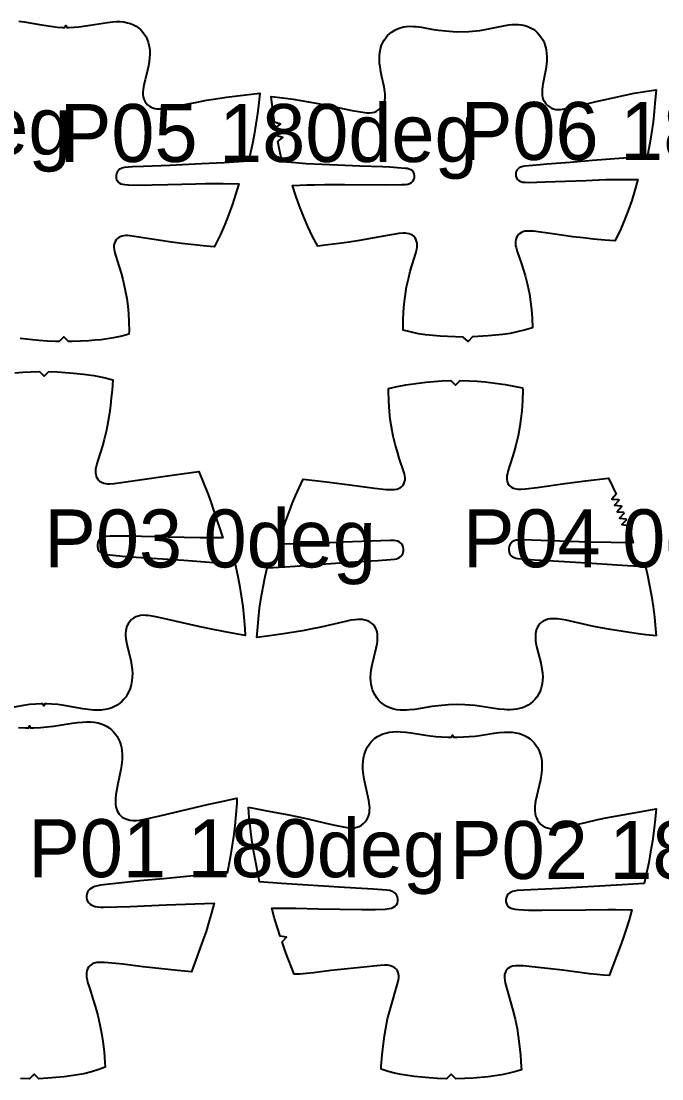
# Model space of a CAD drawing. Header units: millimetres. Extents: x 0 to 2016, y 0 to 4064.
# Drawn here: x 1288.5 to 1565, y 1595.4 to 2051.7 of the extents above; entities that cross this region are included whole.
import ezdxf

# ---------------------------------------------------------------- set-up
doc = ezdxf.new("R2010")
doc.units = ezdxf.units.MM
doc.layers.add('ANNOTATION', color=3, linetype='Continuous')
doc.layers.add('PIECES', color=5, linetype='Continuous')

msp = doc.modelspace()

# ---------------------------------------------------------------- linework, layer by layer
at = {"layer": 'PIECES'}
for points in [[(1287.59, 2051.73), (1289.84, 2051.44), (1297.25, 2050.13), (1302.16, 2049.37), (1304.13, 2049.14), (1306.33, 2049.02), (1307.39, 2049.03), (1307.79, 2049.82), (1308.19, 2049.02), (1309.25, 2049), (1311.45, 2049.09), (1313.42, 2049.3), (1318.35, 2049.99), (1325.77, 2051.21), (1328.02, 2051.47), (1329.64, 2051.55), (1331.27, 2051.53), (1332.88, 2051.37), (1334.47, 2051.05), (1335.75, 2050.66), (1336.98, 2050.15), (1338.15, 2049.51), (1339.25, 2048.75), (1340.2, 2047.92), (1341.05, 2047), (1341.8, 2046), (1342.44, 2044.93), (1342.97, 2043.79), (1343.38, 2042.61), (1343.68, 2041.41), (1343.88, 2040.18), (1343.99, 2038.95), (1344.02, 2037.4), (1343.95, 2035.85), (1343.78, 2034.31), (1343.47, 2032.41), (1343.06, 2030.54), (1342, 2026.47), (1341.46, 2024.25), (1341.27, 2023.22), (1341.13, 2022.18), (1341.07, 2021.14), (1341.1, 2020.11), (1341.25, 2019.1), (1341.53, 2018.11), (1341.93, 2017.21), (1342.46, 2016.38), (1343.1, 2015.65), (1343.85, 2015.03), (1344.61, 2014.59), (1345.42, 2014.26), (1346.26, 2014.04), (1347.13, 2013.91), (1348.02, 2013.85), (1349.42, 2013.9), (1350.81, 2014.06), (1352.2, 2014.3), (1360.54, 2016.05), (1364.53, 2016.83), (1368.51, 2017.57), (1372.5, 2018.24), (1377.2, 2018.94), (1381.92, 2019.55), (1391.47, 2020.65), (1390.88, 2015.23), (1390.46, 2011.9), (1389.82, 2007.3), (1389.06, 2002.72), (1388.2, 1998.2), (1387.21, 1993.71), (1386.61, 1991.29), (1376.1, 1990.62), (1366.39, 1990.1), (1352.74, 1989.45), (1341.35, 1988.99), (1336.58, 1988.84), (1334.85, 1988.73), (1333.12, 1988.52), (1331.9, 1988.23), (1331.33, 1987.99), (1330.8, 1987.66), (1330.32, 1987.18), (1329.95, 1986.61), (1329.69, 1985.98), (1329.52, 1985), (1329.59, 1984.01), (1329.72, 1983.45), (1329.93, 1982.92), (1330.24, 1982.45), (1330.82, 1981.94), (1331.51, 1981.58), (1332.39, 1981.33), (1333.29, 1981.19), (1334.89, 1981.1), (1341.96, 1981.02), (1345.1, 1981.04), (1351.89, 1981.18), (1363.91, 1981.56), (1368.12, 1981.66), (1372.32, 1981.7), (1375.68, 1981.69), (1382.41, 1981.53), (1381.22, 1977.3), (1379.79, 1972.83), (1378.21, 1968.42), (1376.44, 1963.99), (1374.52, 1959.64), (1372.44, 1955.35), (1371.88, 1954.31), (1367.13, 1954.77), (1357.83, 1955.81), (1353.44, 1956.39), (1336.46, 1959.01), (1334.48, 1959.2), (1333.63, 1959.22), (1332.78, 1959.16), (1331.95, 1958.99), (1331.26, 1958.74), (1330.62, 1958.39), (1330.05, 1957.94), (1329.56, 1957.4), (1329.09, 1956.67), (1328.78, 1955.87), (1328.59, 1955.02), (1328.54, 1954.14), (1328.6, 1953.27), (1328.74, 1952.41), (1329.19, 1950.7), (1330.8, 1945.7), (1331.63, 1942.98), (1332.37, 1940.24), (1333.33, 1936.18), (1334.09, 1932.07), (1334.53, 1928.81), (1334.84, 1925.53), (1335.04, 1921.79), (1335.08, 1918.05), (1335.03, 1916.64), (1332.03, 1915.83), (1328.41, 1915.05), (1325.75, 1914.62), (1323.07, 1914.29), (1320.38, 1914.03), (1317.68, 1913.82), (1314.12, 1913.61), (1310.56, 1913.48), (1308.93, 1913.46), (1306.95, 1915.47), (1304.93, 1913.48), (1303.3, 1913.52), (1299.74, 1913.7), (1296.18, 1913.96), (1293.49, 1914.2), (1290.81, 1914.49), (1288.13, 1914.86)], [(1285.75, 1899.94), (1289.23, 1900.22), (1292.71, 1900.42), (1296.46, 1900.53), (1298.46, 1898.53), (1300.46, 1900.52), (1304.21, 1900.41), (1307.69, 1900.2), (1311.17, 1899.91), (1315.5, 1899.42), (1319.82, 1898.78), (1324.21, 1897.91), (1328.09, 1896.96), (1327.76, 1892.48), (1327.44, 1889.16), (1327.05, 1885.84), (1326.61, 1882.57), (1326.1, 1879.31), (1325.34, 1875.27), (1324.41, 1871.27), (1323.66, 1868.53), (1322.82, 1865.81), (1321.47, 1861.79), (1321.15, 1860.71), (1320.87, 1859.61), (1320.68, 1858.5), (1320.62, 1857.7), (1320.64, 1856.89), (1320.74, 1856.1), (1320.96, 1855.33), (1321.31, 1854.57), (1321.78, 1853.88), (1322.37, 1853.29), (1323.21, 1852.76), (1324.14, 1852.4), (1324.97, 1852.23), (1325.82, 1852.15), (1326.67, 1852.13), (1328.7, 1852.27), (1336.68, 1853.36), (1354.65, 1855.94), (1365.17, 1857.38), (1369.18, 1847.47), (1370.38, 1844.33), (1371.6, 1840.78), (1375.56, 1828.83), (1370.72, 1828.79), (1365.73, 1828.81), (1352.01, 1829.1), (1340.49, 1829.44), (1337.33, 1829.48), (1326.92, 1829.53), (1325.25, 1829.44), (1324.1, 1829.24), (1323.56, 1829.06), (1323.06, 1828.79), (1322.43, 1828.22), (1321.97, 1827.51), (1321.65, 1826.72), (1321.49, 1825.88), (1321.45, 1825.11), (1321.55, 1824.35), (1321.81, 1823.63), (1322.16, 1823.1), (1322.6, 1822.65), (1323.12, 1822.28), (1323.88, 1821.93), (1324.69, 1821.7), (1325.52, 1821.54), (1332.19, 1820.91), (1338.09, 1820.43), (1345.03, 1819.96), (1358.68, 1819.11), (1380.9, 1817.48), (1381.91, 1812.89), (1382.77, 1808.38), (1383.52, 1803.84), (1384.16, 1799.24), (1384.68, 1794.62), (1385.1, 1789.66), (1385.26, 1786.65), (1385.26, 1786.65), (1377.35, 1788.05), (1369.16, 1789.65), (1364.43, 1790.66), (1351.81, 1793.62), (1346.65, 1794.74), (1344.31, 1795.14), (1343.25, 1795.28), (1342.18, 1795.36), (1341.11, 1795.37), (1340.05, 1795.27), (1339.01, 1795.05), (1338.01, 1794.7), (1337.07, 1794.21), (1336.21, 1793.59), (1335.36, 1792.74), (1334.66, 1791.76), (1334.13, 1790.67), (1333.82, 1789.66), (1333.63, 1788.61), (1333.56, 1787.55), (1333.58, 1786.48), (1333.68, 1785.41), (1333.84, 1784.34), (1334.29, 1782.14), (1335.42, 1777.79), (1335.85, 1775.86), (1336.2, 1773.92), (1336.43, 1771.96), (1336.51, 1770.34), (1336.49, 1768.72), (1336.33, 1767.1), (1336.02, 1765.45), (1335.55, 1763.84), (1334.91, 1762.28), (1334.32, 1761.17), (1333.64, 1760.12), (1332.86, 1759.14), (1332, 1758.23), (1331.06, 1757.41), (1329.98, 1756.65), (1328.83, 1756.01), (1327.62, 1755.47), (1326.36, 1755.06), (1324.74, 1754.69), (1323.09, 1754.49), (1321.43, 1754.42), (1319.76, 1754.47), (1317.42, 1754.69), (1315.1, 1755.03), (1307.03, 1756.48), (1304.39, 1756.85), (1301.73, 1757.09), (1299.45, 1757.15), (1298.68, 1757.13), (1298.28, 1756.33), (1297.88, 1757.13), (1297.1, 1757.15), (1294.82, 1757.1), (1292.17, 1756.87), (1289.53, 1756.5), (1281.44, 1755.07)], [(1287.45, 1746.9), (1290.43, 1746.84), (1291.79, 1746.87), (1292.18, 1747.68), (1292.59, 1746.88), (1293.96, 1746.89), (1296.94, 1747.02), (1299.73, 1747.27), (1302.51, 1747.61), (1310.57, 1748.83), (1312.78, 1749.12), (1314.99, 1749.34), (1316.69, 1749.42), (1318.38, 1749.4), (1320.06, 1749.25), (1321.73, 1748.94), (1323, 1748.58), (1324.22, 1748.1), (1325.4, 1747.51), (1326.51, 1746.79), (1327.5, 1746), (1328.4, 1745.11), (1329.21, 1744.14), (1329.92, 1743.09), (1330.54, 1741.97), (1331.06, 1740.78), (1331.48, 1739.54), (1331.79, 1738.27), (1331.99, 1736.98), (1332.11, 1735.25), (1332.09, 1733.51), (1331.95, 1731.78), (1331.52, 1728.81), (1330.28, 1722.67), (1329.67, 1719.47), (1329.41, 1717.86), (1329.25, 1716.24), (1329.22, 1714.62), (1329.29, 1713.7), (1329.42, 1712.79), (1329.64, 1711.91), (1329.95, 1711.06), (1330.36, 1710.25), (1330.88, 1709.51), (1331.49, 1708.87), (1332.18, 1708.32), (1332.93, 1707.86), (1333.74, 1707.5), (1334.59, 1707.22), (1335.46, 1707.02), (1336.86, 1706.88), (1338.26, 1706.89), (1339.67, 1707.03), (1341.95, 1707.42), (1348.37, 1708.87), (1369.53, 1713.88), (1374.39, 1714.95), (1381.61, 1716.44), (1381.54, 1714.38), (1381.23, 1709.49), (1380.77, 1704.6), (1380.18, 1699.98), (1379.49, 1695.38), (1378.74, 1690.84), (1377.92, 1686.31), (1377.46, 1684.05), (1366.92, 1683.25), (1362.93, 1682.9), (1349.91, 1681.62), (1339.7, 1680.75), (1333.26, 1680.11), (1322.81, 1678.94), (1321.57, 1678.72), (1320.36, 1678.39), (1319.59, 1678.1), (1318.86, 1677.72), (1318.19, 1677.25), (1317.71, 1676.77), (1317.32, 1676.23), (1317.02, 1675.63), (1316.83, 1674.98), (1316.75, 1674.31), (1316.76, 1673.63), (1316.91, 1672.79), (1317.22, 1672), (1317.7, 1671.27), (1318.32, 1670.68), (1319, 1670.26), (1319.73, 1669.96), (1320.5, 1669.76), (1321.68, 1669.58), (1322.88, 1669.5), (1324.08, 1669.5), (1335.58, 1669.8), (1351.15, 1670.43), (1371.83, 1671.18), (1370.73, 1667.05), (1369.41, 1662.51), (1368.31, 1659.01), (1367.13, 1655.54), (1362.01, 1641.53), (1355.99, 1642.06), (1341.22, 1643.7), (1332.45, 1644.81), (1329.43, 1645.15), (1324.41, 1645.61), (1322.41, 1645.64), (1321.18, 1645.52), (1319.98, 1645.23), (1319.3, 1644.94), (1318.67, 1644.56), (1318.1, 1644.1), (1317.62, 1643.54), (1317.19, 1642.79), (1316.91, 1641.98), (1316.76, 1641.13), (1316.72, 1640.25), (1316.79, 1639.2), (1316.96, 1638.16), (1317.2, 1637.13), (1317.96, 1634.62), (1319.66, 1629.46), (1320.47, 1626.77), (1321.58, 1622.72), (1322.53, 1618.64), (1323.19, 1615.09), (1323.73, 1611.52), (1324.28, 1606.99), (1324.68, 1602.45), (1324.78, 1600.46), (1322.11, 1599.46), (1318.88, 1598.44), (1315.6, 1597.61), (1312.79, 1597.06), (1309.95, 1596.61), (1307.1, 1596.25), (1303.55, 1595.89), (1299.99, 1595.61), (1296.15, 1595.43), (1294.13, 1597.41), (1292.15, 1595.38), (1288.31, 1595.46)]]:
    msp.add_lwpolyline(points, dxfattribs=at)
for points in [[(1483.32, 1915.49), (1481.36, 1913.46), (1479.33, 1915.42), (1472.55, 1915.62), (1469.39, 1915.79), (1466.23, 1916.04), (1463.08, 1916.39), (1459.95, 1916.88), (1456.34, 1917.63), (1453.41, 1918.39), (1453.37, 1922.63), (1453.51, 1926.38), (1453.77, 1929.66), (1454.17, 1932.93), (1454.87, 1937.04), (1455.76, 1941.12), (1456.46, 1943.87), (1457.25, 1946.6), (1458.8, 1951.62), (1459.23, 1953.33), (1459.36, 1954.2), (1459.42, 1955.07), (1459.37, 1955.94), (1459.2, 1956.8), (1458.89, 1957.61), (1458.44, 1958.36), (1457.94, 1958.91), (1457.36, 1959.37), (1456.71, 1959.73), (1456.01, 1959.99), (1455.16, 1960.17), (1454.3, 1960.24), (1453.42, 1960.23), (1451.48, 1960.05), (1443.25, 1958.7), (1434.52, 1957.12), (1430.14, 1956.43), (1425.75, 1955.8), (1420.85, 1955.16), (1416.48, 1954.65), (1414.28, 1958.85), (1412.23, 1963.15), (1410.33, 1967.52), (1408.62, 1971.89), (1407.06, 1976.31), (1405.67, 1980.78), (1411.74, 1981.06), (1415.08, 1981.16), (1419.56, 1981.23), (1428.09, 1981.23), (1445.65, 1981.13), (1452.8, 1981.21), (1454.38, 1981.29), (1455.34, 1981.42), (1456.27, 1981.71), (1456.97, 1982.11), (1457.54, 1982.66), (1457.96, 1983.36), (1458.2, 1984.14), (1458.27, 1984.98), (1458.14, 1985.81), (1457.77, 1986.61), (1457.19, 1987.26), (1456.62, 1987.64), (1455.99, 1987.9), (1455.1, 1988.11), (1454.19, 1988.22), (1447.56, 1988.67), (1444.66, 1988.8), (1434.67, 1989.14), (1424.99, 1989.65), (1411.57, 1990.22), (1406.98, 1990.53), (1401.15, 1991.06), (1399.95, 1996.26), (1399.25, 1999.79), (1401.48, 2001.47), (1398.8, 2002.25), (1398.72, 2002.74), (1400.97, 2004.39), (1398.3, 2005.21), (1398.22, 2005.7), (1400.51, 2007.3), (1397.85, 2008.17), (1397.15, 2013.27), (1396.47, 2019.17), (1401.4, 2018.66), (1405.96, 2018.05), (1409.26, 2017.52), (1415.84, 2016.34), (1422.46, 2015.08), (1431.31, 2013.2), (1436.84, 2012.35), (1437.9, 2012.22), (1438.95, 2012.18), (1440, 2012.27), (1440.96, 2012.52), (1441.86, 2012.91), (1442.71, 2013.43), (1443.47, 2014.06), (1444.21, 2014.87), (1444.82, 2015.77), (1445.27, 2016.77), (1445.5, 2017.63), (1445.62, 2018.51), (1445.65, 2019.4), (1445.62, 2020.3), (1445.52, 2021.2), (1445.14, 2023.39), (1444.17, 2027.69), (1443.73, 2029.83), (1443.38, 2031.98), (1443.21, 2033.5), (1443.11, 2035.03), (1443.12, 2036.56), (1443.27, 2038.18), (1443.57, 2039.77), (1444.06, 2041.32), (1444.56, 2042.47), (1445.16, 2043.55), (1445.87, 2044.57), (1446.67, 2045.51), (1447.57, 2046.38), (1448.61, 2047.18), (1449.71, 2047.87), (1450.89, 2048.44), (1452.12, 2048.89), (1453.47, 2049.22), (1454.84, 2049.42), (1456.23, 2049.51), (1457.63, 2049.49), (1459.03, 2049.4), (1461.24, 2049.12), (1465.65, 2048.34), (1468.61, 2047.87), (1471.58, 2047.5), (1476.32, 2047.19), (1481.72, 2047.28), (1486.45, 2047.76), (1489.41, 2048.23), (1492.35, 2048.81), (1496.73, 2049.74), (1498.93, 2050.09), (1500.32, 2050.24), (1501.72, 2050.3), (1503.11, 2050.26), (1504.49, 2050.11), (1505.85, 2049.83), (1507.1, 2049.42), (1508.29, 2048.89), (1509.42, 2048.24), (1510.48, 2047.48), (1511.41, 2046.64), (1512.25, 2045.73), (1512.99, 2044.74), (1513.64, 2043.67), (1514.18, 2042.55), (1514.71, 2041.01), (1515.07, 2039.43), (1515.28, 2037.81), (1515.34, 2036.29), (1515.3, 2034.76), (1515.18, 2033.23), (1514.9, 2031.07), (1514.54, 2028.92), (1513.71, 2024.59), (1513.41, 2022.38), (1513.35, 2021.48), (1513.34, 2020.58), (1513.41, 2019.69), (1513.56, 2018.82), (1513.82, 2017.97), (1514.3, 2016.99), (1514.94, 2016.1), (1515.71, 2015.32), (1516.5, 2014.71), (1517.36, 2014.23), (1518.28, 2013.87), (1519.25, 2013.66), (1520.3, 2013.6), (1521.35, 2013.68), (1525.67, 2014.45), (1527.9, 2014.89), (1536.67, 2017.08), (1543.25, 2018.56), (1549.78, 2019.98), (1553.06, 2020.62), (1557.6, 2021.39), (1562.5, 2022.07), (1562.03, 2016.15), (1561.71, 2012.81), (1561.19, 2008.2), (1560.57, 2003.59), (1559.83, 1999.05), (1558.81, 1993.81), (1553, 1993.08), (1548.42, 1992.61), (1535.03, 1991.57), (1525.37, 1990.72), (1515.4, 1990.04), (1512.52, 1989.8), (1505.9, 1989.13), (1504.99, 1988.98), (1504.11, 1988.74), (1503.49, 1988.46), (1502.94, 1988.06), (1502.38, 1987.39), (1502.04, 1986.58), (1501.94, 1985.74), (1502.04, 1984.91), (1502.31, 1984.13), (1502.75, 1983.45), (1503.34, 1982.92), (1504.05, 1982.54), (1504.99, 1982.29), (1505.96, 1982.19), (1507.53, 1982.16), (1514.68, 1982.33), (1532.23, 1983.04), (1540.76, 1983.34), (1545.23, 1983.43), (1548.57, 1983.45), (1554.65, 1983.38), (1553.41, 1978.87), (1552.01, 1974.39), (1550.46, 1969.97), (1548.71, 1965.53), (1546.81, 1961.17), (1544.77, 1956.88), (1540.37, 1957.24), (1535.45, 1957.71), (1531.04, 1958.19), (1526.64, 1958.73), (1517.87, 1960), (1509.6, 1961.06), (1507.64, 1961.18), (1506.77, 1961.16), (1505.91, 1961.06), (1505.07, 1960.85), (1504.38, 1960.56), (1503.74, 1960.18), (1503.17, 1959.7), (1502.69, 1959.13), (1502.27, 1958.37), (1501.99, 1957.55), (1501.85, 1956.68), (1501.83, 1955.81), (1501.92, 1954.94), (1502.09, 1954.08), (1502.57, 1952.38), (1504.29, 1947.42), (1505.18, 1944.72), (1505.98, 1942), (1507.01, 1937.95), (1507.85, 1933.87), (1508.36, 1930.61), (1508.74, 1927.34), (1509.01, 1923.61), (1509.12, 1919.37), (1506.22, 1918.5), (1502.63, 1917.62), (1499.52, 1917.03), (1496.39, 1916.56), (1493.24, 1916.21), (1490.08, 1915.93), (1483.32, 1915.49)], [(1562.5, 1786.51), (1558.07, 1786.98), (1554.97, 1787.36), (1551.01, 1787.92), (1542.87, 1789.23), (1538.69, 1789.99), (1534.9, 1790.74), (1523.72, 1793.22), (1521.87, 1793.57), (1520, 1793.82), (1518.94, 1793.9), (1517.89, 1793.91), (1516.83, 1793.84), (1515.8, 1793.65), (1514.79, 1793.33), (1513.85, 1792.88), (1512.98, 1792.28), (1512.33, 1791.68), (1511.77, 1790.99), (1511.3, 1790.23), (1510.93, 1789.41), (1510.64, 1788.44), (1510.47, 1787.45), (1510.41, 1786.45), (1510.44, 1785.43), (1510.54, 1784.41), (1510.69, 1783.4), (1511.09, 1781.41), (1512.74, 1774.83), (1513.25, 1772.18), (1513.47, 1770.54), (1513.58, 1768.89), (1513.54, 1767.24), (1513.4, 1765.95), (1513.14, 1764.69), (1512.77, 1763.45), (1512.29, 1762.25), (1511.7, 1761.12), (1511.01, 1760.06), (1510.23, 1759.07), (1509.34, 1758.17), (1508.37, 1757.36), (1507.28, 1756.62), (1506.12, 1756), (1504.9, 1755.5), (1503.64, 1755.11), (1502.32, 1754.83), (1500.97, 1754.67), (1499.61, 1754.6), (1498.25, 1754.61), (1496.89, 1754.69), (1494.63, 1754.92), (1487.22, 1756.05), (1484.31, 1756.41), (1480.02, 1756.74), (1476.5, 1756.9), (1472.97, 1756.71), (1468.68, 1756.34), (1465.77, 1755.96), (1458.38, 1754.78), (1456.12, 1754.53), (1454.76, 1754.44), (1453.4, 1754.42), (1452.04, 1754.48), (1450.69, 1754.63), (1449.36, 1754.9), (1448.1, 1755.28), (1446.88, 1755.77), (1445.72, 1756.38), (1444.62, 1757.11), (1443.64, 1757.92), (1442.75, 1758.81), (1441.95, 1759.79), (1441.26, 1760.85), (1440.66, 1761.97), (1440.17, 1763.17), (1439.79, 1764.4), (1439.53, 1765.67), (1439.37, 1766.95), (1439.32, 1768.6), (1439.42, 1770.25), (1439.62, 1771.89), (1440.11, 1774.55), (1441.71, 1781.14), (1442.1, 1783.13), (1442.24, 1784.15), (1442.33, 1785.17), (1442.35, 1786.18), (1442.29, 1787.19), (1442.11, 1788.18), (1441.81, 1789.14), (1441.44, 1789.96), (1440.96, 1790.71), (1440.39, 1791.4), (1439.74, 1792), (1438.87, 1792.59), (1437.92, 1793.04), (1436.91, 1793.35), (1435.87, 1793.53), (1434.82, 1793.59), (1433.76, 1793.57), (1432.71, 1793.48), (1430.84, 1793.21), (1429, 1792.86), (1417.83, 1790.29), (1414.05, 1789.51), (1409.87, 1788.72), (1401.74, 1787.35), (1397.78, 1786.76), (1394.69, 1786.35), (1390.26, 1785.85), (1390.45, 1788.89), (1390.9, 1793.85), (1391.45, 1798.46), (1392.12, 1803.06), (1392.9, 1807.59), (1393.79, 1812.1), (1394.62, 1815.8), (1402.28, 1816.27), (1406.76, 1816.59), (1419.96, 1817.62), (1436.9, 1818.74), (1442.53, 1819.07), (1447.96, 1819.46), (1449.65, 1819.65), (1450.46, 1819.81), (1451.24, 1820.06), (1451.96, 1820.44), (1452.47, 1820.86), (1452.89, 1821.35), (1453.21, 1821.92), (1453.42, 1822.58), (1453.51, 1823.27), (1453.5, 1823.97), (1453.34, 1824.84), (1453.02, 1825.66), (1452.52, 1826.38), (1451.86, 1826.96), (1451.14, 1827.32), (1450.35, 1827.54), (1449.54, 1827.65), (1447.9, 1827.71), (1427.28, 1826.9), (1418.96, 1826.51), (1399.81, 1826), (1400.78, 1829.82), (1401.94, 1833.71), (1403.14, 1837.27), (1404.45, 1840.8), (1405.68, 1843.9), (1406.98, 1846.98), (1408.5, 1850.41), (1410.21, 1854.05), (1420.22, 1852.96), (1429.14, 1851.84), (1441.07, 1850.24), (1446.11, 1849.69), (1448.14, 1849.6), (1449.42, 1849.65), (1450.67, 1849.86), (1451.4, 1850.1), (1452.09, 1850.43), (1452.7, 1850.86), (1453.24, 1851.4), (1453.7, 1852.12), (1454.01, 1852.93), (1454.17, 1853.78), (1454.19, 1854.68), (1454.09, 1855.57), (1453.9, 1856.45), (1453.64, 1857.32), (1451.7, 1863.17), (1450.86, 1865.88), (1450.08, 1868.61), (1449.09, 1872.66), (1448.3, 1876.76), (1447.83, 1880.02), (1447.49, 1883.3), (1447.15, 1887.82), (1447, 1892.36), (1447, 1893.26), (1450.77, 1894.08), (1454.52, 1894.78), (1458.83, 1895.45), (1463.16, 1895.98), (1466.64, 1896.3), (1470.12, 1896.53), (1473.9, 1896.68), (1475.91, 1894.69), (1477.9, 1896.7), (1481.79, 1896.58), (1485.28, 1896.37), (1488.75, 1896.08), (1493.09, 1895.58), (1497.4, 1894.95), (1501.16, 1894.27), (1504.94, 1893.49), (1504.95, 1892.58), (1504.83, 1888.05), (1504.53, 1883.52), (1504.21, 1880.24), (1503.77, 1876.98), (1503.01, 1872.87), (1502.05, 1868.81), (1501.29, 1866.07), (1500.47, 1863.35), (1498.57, 1857.49), (1498.33, 1856.62), (1498.14, 1855.74), (1498.04, 1854.85), (1498.07, 1853.95), (1498.24, 1853.1), (1498.55, 1852.3), (1499.03, 1851.57), (1499.56, 1851.04), (1500.18, 1850.62), (1500.87, 1850.29), (1501.6, 1850.06), (1502.86, 1849.86), (1504.13, 1849.82), (1506.16, 1849.92), (1511.2, 1850.51), (1523.11, 1852.2), (1532.03, 1853.4), (1542.03, 1854.56), (1543.77, 1850.93), (1545.24, 1847.69), (1543.44, 1845.55), (1546.23, 1845.39), (1546.42, 1844.93), (1544.59, 1842.83), (1547.38, 1842.62), (1547.56, 1842.16), (1545.69, 1840.09), (1548.47, 1839.83), (1548.65, 1839.36), (1546.74, 1837.32), (1549.51, 1837.02), (1549.68, 1836.54), (1547.72, 1834.55), (1550.49, 1834.18), (1551.64, 1830.4), (1552.65, 1826.59), (1533.49, 1826.95), (1525.17, 1827.28), (1504.54, 1827.93), (1502.91, 1827.86), (1502.09, 1827.74), (1501.31, 1827.51), (1500.59, 1827.15), (1499.93, 1826.57), (1499.44, 1825.84), (1499.12, 1825.02), (1498.98, 1824.14), (1498.97, 1823.45), (1499.06, 1822.76), (1499.28, 1822.1), (1499.6, 1821.53), (1500.03, 1821.04), (1500.54, 1820.63), (1501.26, 1820.26), (1502.04, 1820.01), (1502.85, 1819.85), (1504.55, 1819.68), (1509.98, 1819.33), (1515.62, 1819.04), (1532.56, 1818.05), (1545.77, 1817.13), (1550.25, 1816.85), (1557.91, 1816.43), (1558.77, 1812.74), (1559.7, 1808.23), (1560.52, 1803.71), (1561.22, 1799.12), (1561.8, 1794.51), (1562.29, 1789.56), (1562.5, 1786.51)], [(1386.61, 1712.6), (1394.53, 1711.01), (1403.35, 1709.41), (1408.22, 1708.48), (1412.23, 1707.59), (1420.03, 1705.7), (1423.85, 1704.82), (1428.28, 1703.95), (1430.32, 1703.67), (1431.34, 1703.63), (1432.35, 1703.7), (1433.41, 1703.93), (1434.41, 1704.31), (1435.35, 1704.83), (1436.21, 1705.48), (1437.02, 1706.29), (1437.69, 1707.21), (1438.21, 1708.22), (1438.56, 1709.2), (1438.78, 1710.21), (1438.9, 1711.24), (1438.93, 1712.28), (1438.88, 1713.32), (1438.6, 1715.42), (1436.6, 1724.66), (1436.17, 1727.5), (1436.04, 1729.14), (1436, 1730.77), (1436.1, 1732.4), (1436.28, 1733.71), (1436.56, 1735), (1436.95, 1736.27), (1437.45, 1737.49), (1438.02, 1738.59), (1438.68, 1739.64), (1439.44, 1740.61), (1440.29, 1741.51), (1441.22, 1742.32), (1442.29, 1743.05), (1443.41, 1743.68), (1444.6, 1744.19), (1445.83, 1744.58), (1447.4, 1744.92), (1448.99, 1745.12), (1450.6, 1745.18), (1452.21, 1745.14), (1454.55, 1744.95), (1456.89, 1744.64), (1462.08, 1743.79), (1464.96, 1743.37), (1467.47, 1743.1), (1469.98, 1742.93), (1472.74, 1742.84), (1474.28, 1742.84), (1474.68, 1743.64), (1475.08, 1742.84), (1476.61, 1742.82), (1479.37, 1742.89), (1481.89, 1743.05), (1484.4, 1743.29), (1487.28, 1743.69), (1492.48, 1744.5), (1494.82, 1744.79), (1497.17, 1744.96), (1498.78, 1744.99), (1500.38, 1744.91), (1501.97, 1744.71), (1503.54, 1744.36), (1504.76, 1743.95), (1505.95, 1743.43), (1507.07, 1742.8), (1508.13, 1742.05), (1509.06, 1741.24), (1509.9, 1740.33), (1510.65, 1739.35), (1511.3, 1738.31), (1511.86, 1737.2), (1512.35, 1735.97), (1512.73, 1734.7), (1513, 1733.41), (1513.17, 1732.1), (1513.25, 1730.47), (1513.21, 1728.83), (1513.06, 1727.2), (1512.61, 1724.36), (1510.53, 1715.14), (1510.24, 1713.04), (1510.18, 1712), (1510.2, 1710.96), (1510.31, 1709.93), (1510.53, 1708.92), (1510.87, 1707.94), (1511.39, 1706.92), (1512.05, 1705.99), (1512.85, 1705.17), (1513.7, 1704.52), (1514.64, 1703.99), (1515.64, 1703.61), (1516.69, 1703.37), (1517.71, 1703.29), (1518.73, 1703.32), (1520.77, 1703.59), (1525.21, 1704.42), (1529.03, 1705.27), (1536.85, 1707.1), (1540.86, 1707.96), (1545.73, 1708.85), (1554.57, 1710.38), (1562.5, 1711.91), (1562.14, 1707.37), (1561.59, 1702.49), (1560.93, 1697.89), (1560.17, 1693.29), (1559.34, 1688.77), (1558.44, 1684.25), (1557.44, 1679.7), (1547.95, 1679.05), (1520.82, 1677.51), (1508.45, 1676.96), (1502.64, 1676.59), (1501.24, 1676.38), (1500.59, 1676.21), (1499.97, 1675.97), (1499.39, 1675.65), (1498.87, 1675.24), (1498.31, 1674.55), (1497.92, 1673.74), (1497.72, 1672.79), (1497.73, 1671.81), (1497.91, 1671.01), (1498.27, 1670.27), (1498.83, 1669.66), (1499.52, 1669.21), (1500.48, 1668.84), (1501.49, 1668.62), (1503.13, 1668.42), (1507.47, 1668.22), (1510.14, 1668.15), (1513.23, 1668.13), (1532.09, 1668.3), (1541.67, 1668.5), (1545.01, 1668.51), (1552.07, 1668.36), (1550.85, 1664.01), (1549.45, 1659.49), (1548.3, 1656.01), (1547.08, 1652.55), (1542.25, 1639.95), (1539.82, 1640.09), (1536.93, 1640.33), (1533.83, 1640.7), (1526.4, 1641.69), (1522.06, 1642.23), (1505.16, 1644.09), (1503.13, 1644.19), (1501.85, 1644.14), (1500.6, 1643.93), (1499.88, 1643.69), (1499.2, 1643.37), (1498.59, 1642.95), (1498.06, 1642.42), (1497.65, 1641.8), (1497.35, 1641.13), (1497.17, 1640.41), (1497.08, 1639.67), (1497.08, 1638.91), (1497.21, 1637.82), (1497.44, 1636.74), (1500.72, 1625.07), (1501.72, 1621.09), (1502.54, 1617.06), (1503.04, 1613.77), (1503.45, 1610.47), (1503.95, 1605.53), (1504.32, 1600.59), (1504.38, 1599.27), (1501.38, 1598.38), (1498.58, 1597.68), (1495.75, 1597.1), (1492.88, 1596.65), (1489.99, 1596.31), (1483.54, 1595.71), (1479.96, 1595.48), (1476.1, 1595.38), (1474.1, 1597.39), (1472.1, 1595.4), (1468.23, 1595.52), (1464.66, 1595.78), (1458.21, 1596.43), (1455.32, 1596.8), (1452.46, 1597.27), (1449.63, 1597.87), (1446.84, 1598.59), (1443.84, 1599.51), (1443.92, 1600.83), (1444.33, 1605.77), (1444.87, 1610.7), (1445.3, 1614), (1445.83, 1617.29), (1446.68, 1621.3), (1447.71, 1625.28), (1451.07, 1636.93), (1451.32, 1638), (1451.45, 1639.09), (1451.46, 1639.85), (1451.38, 1640.59), (1451.2, 1641.31), (1450.91, 1641.99), (1450.5, 1642.61), (1449.98, 1643.14), (1449.37, 1643.56), (1448.7, 1643.9), (1447.98, 1644.14), (1446.73, 1644.36), (1445.45, 1644.42), (1443.42, 1644.34), (1426.51, 1642.6), (1422.16, 1642.1), (1414.72, 1641.17), (1411.62, 1640.83), (1408.73, 1640.6), (1406.3, 1640.49), (1402.8, 1649.81), (1401.09, 1654.51), (1403.05, 1656.51), (1400.28, 1656.88), (1399.25, 1660.08), (1397.89, 1664.61), (1396.7, 1668.97), (1403.76, 1669.06), (1407.1, 1669.03), (1416.68, 1668.75), (1435.54, 1668.44), (1438.63, 1668.43), (1441.3, 1668.48), (1445.63, 1668.65), (1447.28, 1668.83), (1448.29, 1669.04), (1449.25, 1669.4), (1449.95, 1669.85), (1450.51, 1670.46), (1450.88, 1671.19), (1451.07, 1672), (1451.09, 1672.97), (1450.89, 1673.93), (1450.51, 1674.74), (1449.96, 1675.43), (1449.44, 1675.85), (1448.86, 1676.17), (1448.24, 1676.41), (1447.59, 1676.59), (1446.19, 1676.81), (1440.39, 1677.23), (1428.02, 1677.88), (1400.91, 1679.63), (1391.41, 1680.35), (1390.46, 1684.92), (1389.6, 1689.43), (1388.8, 1693.97), (1388.07, 1698.57), (1387.45, 1703.18), (1386.94, 1708.06), (1386.61, 1712.6)]]:
    msp.add_lwpolyline(points, close=True, dxfattribs=at)

# ---------------------------------------------------------------- texts
at = {"layer": 'ANNOTATION'}
for s, p in [('P04 180deg', (1129.89, 1994.06)), ('P05 180deg', (1305.17, 1990.96)), ('P06 180deg', (1478.21, 1991.85)), ('P03 0deg', (1298.49, 1816.04)), ('P04 0deg', (1479.13, 1816.09)), ('P01 180deg', (1291.55, 1682.39)), ('P02 180deg', (1473.56, 1681.62))]:
    msp.add_text(s, height=25, dxfattribs=at).set_placement(p)

doc.saveas('drawing.dxf')
